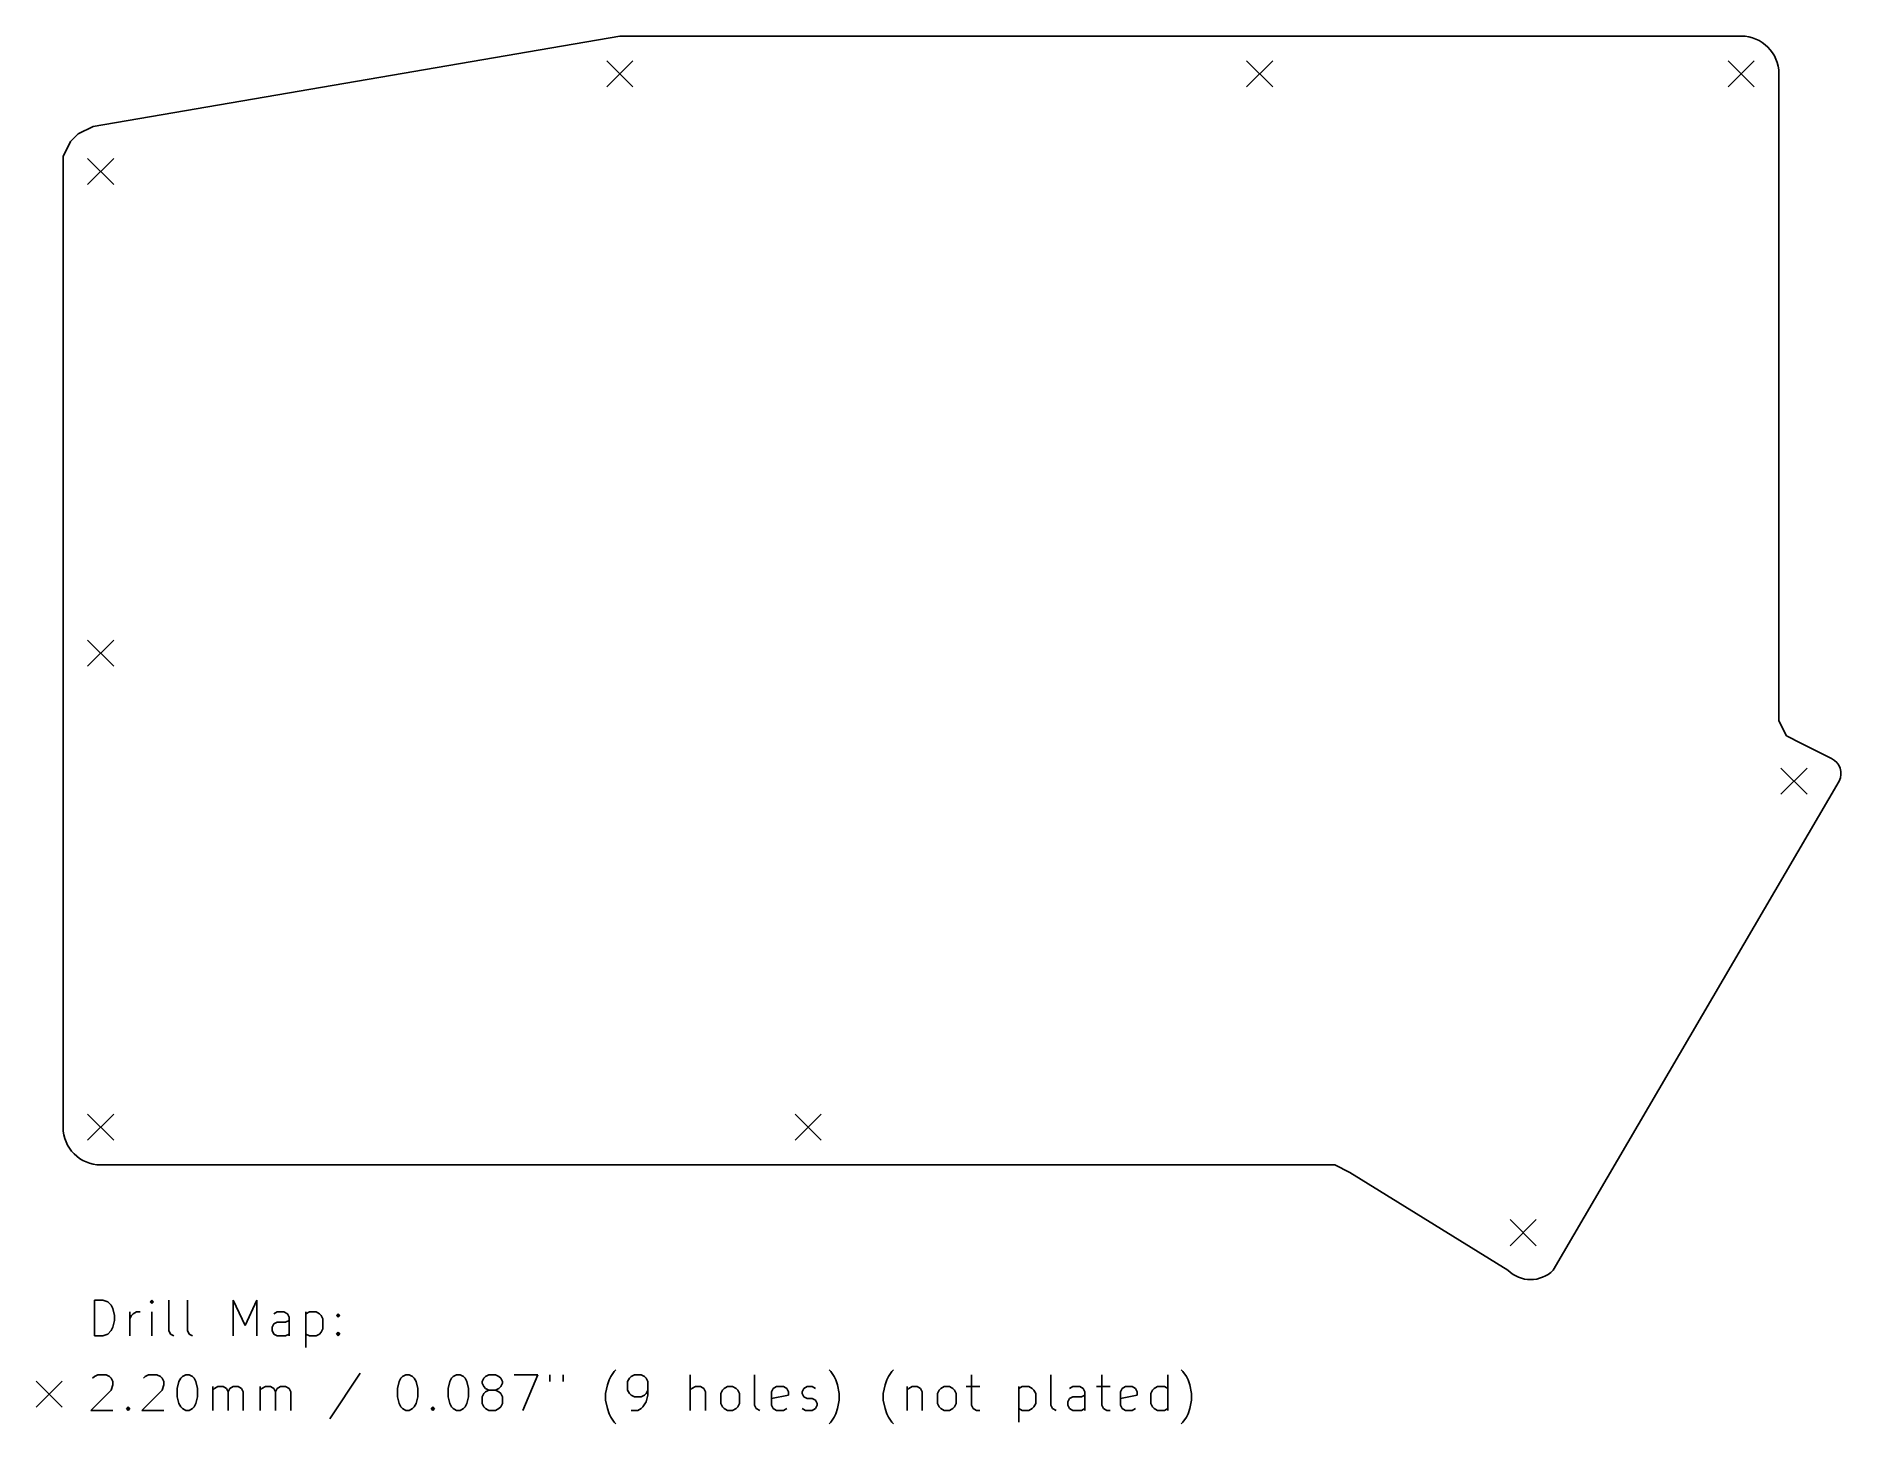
# Model space of a CAD drawing. Extents: x 67 to 219, y -158 to -41.
import ezdxf

# ---------------------------------------------------------------- set-up
doc = ezdxf.new("R2010")
doc.units = 0
doc.header["$MEASUREMENT"] = 0
doc.layers.add('BLACK', color=7, linetype='CONTINUOUS')

msp = doc.modelspace()

# ---------------------------------------------------------------- linework, layer by layer
at = {"layer": 'Black'}
for p, q in [((71.755, -48.26), (116.205, -40.64)), ((116.205, -40.64), (210.82, -40.64)), ((115.105, -42.715), (117.305, -44.915)), ((117.305, -42.715), (115.105, -44.915)), ((169.08, -42.715), (171.28, -44.915)), ((171.28, -42.715), (169.08, -44.915)), ((209.72, -42.715), (211.92, -44.915)), ((211.92, -42.715), (209.72, -44.915)), ((213.995, -45.085), (213.995, -43.815)), ((213.995, -45.085), (213.995, -95.25)), ((70.485, -48.895), (71.755, -48.26)), ((69.215, -50.8), (69.85, -49.53)), ((69.85, -49.53), (70.485, -48.895)), ((69.215, -60.96), (69.215, -50.8)), ((71.29, -50.97), (73.49, -53.17)), ((73.49, -50.97), (71.29, -53.17)), ((69.215, -84.455), (69.215, -60.96)), ((69.215, -131.445), (69.215, -84.455)), ((71.29, -91.61), (73.49, -93.81)), ((73.49, -91.61), (71.29, -93.81)), ((213.995, -98.425), (213.995, -95.25)), ((214.63, -99.695), (213.995, -98.425)), ((215.9, -100.33), (214.63, -99.695)), ((215.9, -100.33), (218.44, -101.6)), ((219.075, -103.505), (194.945, -144.78)), ((214.165, -102.405), (216.365, -104.605)), ((216.365, -102.405), (214.165, -104.605)), ((69.215, -131.445), (69.215, -132.715)), ((71.29, -131.615), (73.49, -133.815)), ((73.49, -131.615), (71.29, -133.815)), ((130.98, -131.615), (133.18, -133.815)), ((133.18, -131.615), (130.98, -133.815)), ((72.39, -135.89), (73.66, -135.89)), ((73.66, -135.89), (101.6, -135.89)), ((101.6, -135.89), (172.085, -135.89)), ((172.085, -135.89), (175.895, -135.89)), ((176.53, -135.89), (175.895, -135.89)), ((177.8, -136.525), (176.53, -135.89)), ((177.8, -136.525), (191.135, -144.78)), ((191.305, -140.505), (193.505, -142.705)), ((193.505, -140.505), (191.305, -142.705)), ((71.8543, -150.301), (71.8543, -147.301)), ((71.8543, -147.301), (72.5686, -147.301)), ((72.5686, -147.301), (72.9971, -147.444)), ((72.9971, -147.444), (73.2829, -147.73)), ((76.7114, -147.301), (76.5686, -147.444)), ((76.5686, -147.444), (76.7114, -147.587)), ((76.8543, -147.444), (76.7114, -147.301)), ((76.7114, -147.301), (76.7114, -147.587)), ((76.7114, -147.587), (76.8543, -147.444)), ((78.14, -149.873), (78.14, -147.301)), ((79.7114, -149.873), (79.7114, -147.301)), ((83.5686, -150.301), (83.5686, -147.301)), ((83.5686, -147.301), (84.5686, -149.444)), ((84.5686, -149.444), (85.5686, -147.301)), ((85.5686, -147.301), (85.5686, -150.301)), ((73.2829, -147.73), (73.4257, -148.016)), ((73.4257, -148.016), (73.5686, -148.587)), ((73.5686, -149.016), (73.4257, -149.587)), ((73.5686, -148.587), (73.5686, -149.016)), ((74.8543, -150.301), (74.8543, -148.301)), ((74.8543, -148.873), (74.9971, -148.587)), ((74.9971, -148.587), (75.14, -148.444)), ((75.14, -148.444), (75.4257, -148.301)), ((75.4257, -148.301), (75.7114, -148.301)), ((76.7114, -150.301), (76.7114, -148.301)), ((87.2829, -148.301), (86.9971, -148.444)), ((86.9971, -149.301), (87.2829, -149.158)), ((87.8543, -148.301), (87.2829, -148.301)), ((87.2829, -149.158), (87.9971, -149.158)), ((88.14, -148.444), (87.8543, -148.301)), ((87.9971, -149.158), (88.2829, -149.016)), ((88.2829, -148.73), (88.14, -148.444)), ((88.2829, -150.301), (88.2829, -148.73)), ((89.7114, -148.301), (89.7114, -151.301)), ((89.7114, -148.444), (89.9971, -148.301)), ((89.9971, -148.301), (90.5686, -148.301)), ((90.5686, -148.301), (90.8543, -148.444)), ((90.8543, -148.444), (90.9971, -148.587)), ((90.9971, -148.587), (91.14, -148.873)), ((91.14, -148.873), (91.14, -149.73)), ((92.2829, -148.587), (92.4257, -148.444)), ((92.4257, -148.73), (92.2829, -148.587)), ((92.4257, -148.444), (92.5686, -148.587)), ((92.4257, -148.444), (92.4257, -148.73)), ((92.5686, -148.587), (92.4257, -148.73)), ((72.5686, -150.301), (71.8543, -150.301)), ((72.9971, -150.158), (72.5686, -150.301)), ((73.2829, -149.873), (72.9971, -150.158)), ((73.4257, -149.587), (73.2829, -149.873)), ((78.2829, -150.158), (78.14, -149.873)), ((78.5686, -150.301), (78.2829, -150.158)), ((79.8543, -150.158), (79.7114, -149.873)), ((80.14, -150.301), (79.8543, -150.158)), ((86.8543, -149.587), (86.9971, -149.301)), ((86.8543, -149.873), (86.8543, -149.587)), ((86.9971, -150.158), (86.8543, -149.873)), ((87.2829, -150.301), (86.9971, -150.158)), ((87.9971, -150.301), (87.2829, -150.301)), ((88.2829, -150.158), (87.9971, -150.301)), ((89.9971, -150.301), (89.7114, -150.158)), ((90.5686, -150.301), (89.9971, -150.301)), ((90.8543, -150.158), (90.5686, -150.301)), ((90.9971, -150.016), (90.8543, -150.158)), ((91.14, -149.73), (90.9971, -150.016)), ((92.2829, -150.158), (92.4257, -150.016)), ((92.4257, -150.301), (92.2829, -150.158)), ((92.4257, -150.016), (92.5686, -150.158)), ((92.4257, -150.016), (92.4257, -150.301)), ((92.5686, -150.158), (92.4257, -150.301)), ((71.7114, -153.887), (71.8543, -153.744)), ((71.8543, -153.744), (72.14, -153.601)), ((72.14, -153.601), (72.8543, -153.601)), ((72.8543, -153.601), (73.14, -153.744)), ((73.14, -153.744), (73.2829, -153.887)), ((75.9971, -153.887), (76.14, -153.744)), ((76.14, -153.744), (76.4257, -153.601)), ((76.4257, -153.601), (77.14, -153.601)), ((77.14, -153.601), (77.4257, -153.744)), ((77.4257, -153.744), (77.5686, -153.887)), ((79.14, -153.887), (79.2829, -153.744)), ((79.2829, -153.744), (79.5686, -153.601)), ((79.5686, -153.601), (79.8543, -153.601)), ((79.8543, -153.601), (80.14, -153.744)), ((80.14, -153.744), (80.2829, -153.887)), ((94.2829, -153.458), (91.7114, -157.316)), ((97.7114, -153.887), (97.8543, -153.744)), ((97.8543, -153.744), (98.14, -153.601)), ((98.14, -153.601), (98.4257, -153.601)), ((98.4257, -153.601), (98.7114, -153.744)), ((98.7114, -153.744), (98.8543, -153.887)), ((101.997, -153.887), (102.14, -153.744)), ((102.14, -153.744), (102.426, -153.601)), ((102.426, -153.601), (102.711, -153.601)), ((102.711, -153.601), (102.997, -153.744)), ((102.997, -153.744), (103.14, -153.887)), ((104.711, -153.887), (104.854, -153.744)), ((104.854, -153.744), (105.14, -153.601)), ((105.14, -153.601), (105.711, -153.601)), ((105.711, -153.601), (105.997, -153.744)), ((105.997, -153.744), (106.14, -153.887)), ((107.283, -153.601), (109.283, -153.601)), ((109.283, -153.601), (107.997, -156.601)), ((110.283, -153.601), (110.283, -154.173)), ((111.426, -153.601), (111.426, -154.173)), ((115.283, -154.03), (115.426, -153.744)), ((115.426, -153.744), (115.711, -153.316)), ((115.711, -153.316), (115.854, -153.173)), ((117.14, -153.744), (116.997, -153.887)), ((117.426, -153.601), (117.14, -153.744)), ((117.997, -153.601), (117.426, -153.601)), ((118.283, -153.744), (117.997, -153.601)), ((118.426, -153.887), (118.283, -153.744)), ((122.14, -156.601), (122.14, -153.601)), ((127.569, -156.173), (127.569, -153.601)), ((133.997, -153.316), (133.854, -153.173)), ((134.283, -153.744), (133.997, -153.316)), ((134.426, -154.03), (134.283, -153.744)), ((138.711, -154.03), (138.854, -153.744)), ((138.854, -153.744), (139.14, -153.316)), ((139.14, -153.316), (139.283, -153.173)), ((145.854, -153.601), (145.854, -156.173)), ((152.569, -156.173), (152.569, -153.601)), ((156.854, -153.601), (156.854, -156.173)), ((162.426, -156.601), (162.426, -153.601)), ((163.711, -153.316), (163.569, -153.173)), ((163.997, -153.744), (163.711, -153.316)), ((164.14, -154.03), (163.997, -153.744)), ((66.94, -154.144), (69.14, -156.344)), ((69.14, -154.144), (66.94, -156.344)), ((73.2829, -154.887), (71.5686, -156.601)), ((73.2829, -153.887), (73.4257, -154.173)), ((73.4257, -154.458), (73.2829, -154.887)), ((73.4257, -154.173), (73.4257, -154.458)), ((77.5686, -154.887), (75.8543, -156.601)), ((77.5686, -153.887), (77.7114, -154.173)), ((77.7114, -154.458), (77.5686, -154.887)), ((77.7114, -154.173), (77.7114, -154.458)), ((78.8543, -154.744), (78.9971, -154.173)), ((78.8543, -155.458), (78.8543, -154.744)), ((78.9971, -154.173), (79.14, -153.887)), ((80.2829, -153.887), (80.4257, -154.173)), ((80.4257, -154.173), (80.5686, -154.744)), ((80.5686, -154.744), (80.5686, -155.458)), ((81.8543, -156.601), (81.8543, -154.601)), ((81.8543, -154.887), (81.9971, -154.744)), ((81.9971, -154.744), (82.2829, -154.601)), ((82.2829, -154.601), (82.7114, -154.601)), ((82.7114, -154.601), (82.9971, -154.744)), ((82.9971, -154.744), (83.14, -155.03)), ((83.14, -155.03), (83.2829, -154.744)), ((83.14, -155.03), (83.14, -156.601)), ((83.2829, -154.744), (83.5686, -154.601)), ((83.5686, -154.601), (83.9971, -154.601)), ((83.9971, -154.601), (84.2829, -154.744)), ((84.2829, -154.744), (84.4257, -155.03)), ((84.4257, -155.03), (84.4257, -156.601)), ((85.8543, -156.601), (85.8543, -154.601)), ((85.8543, -154.887), (85.9971, -154.744)), ((85.9971, -154.744), (86.2829, -154.601)), ((86.2829, -154.601), (86.7114, -154.601)), ((86.7114, -154.601), (86.9971, -154.744)), ((86.9971, -154.744), (87.14, -155.03)), ((87.14, -155.03), (87.2829, -154.744)), ((87.14, -155.03), (87.14, -156.601)), ((87.2829, -154.744), (87.5686, -154.601)), ((87.5686, -154.601), (87.9971, -154.601)), ((87.9971, -154.601), (88.2829, -154.744)), ((88.2829, -154.744), (88.4257, -155.03)), ((88.4257, -155.03), (88.4257, -156.601)), ((97.4257, -154.744), (97.5686, -154.173)), ((97.4257, -155.458), (97.4257, -154.744)), ((97.5686, -154.173), (97.7114, -153.887)), ((98.8543, -153.887), (98.9971, -154.173)), ((98.9971, -154.173), (99.14, -154.744)), ((99.14, -154.744), (99.14, -155.458)), ((101.711, -154.744), (101.854, -154.173)), ((101.711, -155.458), (101.711, -154.744)), ((101.854, -154.173), (101.997, -153.887)), ((103.14, -153.887), (103.283, -154.173)), ((103.283, -154.173), (103.426, -154.744)), ((103.426, -154.744), (103.426, -155.458)), ((104.569, -154.173), (104.711, -153.887)), ((104.569, -154.316), (104.569, -154.173)), ((104.711, -154.601), (104.569, -154.316)), ((104.711, -155.173), (104.569, -155.458)), ((104.854, -154.744), (104.711, -154.601)), ((104.854, -155.03), (104.711, -155.173)), ((105.14, -154.887), (104.854, -154.744)), ((105.14, -154.887), (104.854, -155.03)), ((105.711, -154.887), (105.14, -154.887)), ((105.997, -154.744), (105.711, -154.887)), ((105.997, -155.03), (105.711, -154.887)), ((106.14, -154.601), (105.997, -154.744)), ((106.14, -155.173), (105.997, -155.03)), ((106.14, -153.887), (106.283, -154.173)), ((106.283, -154.316), (106.14, -154.601)), ((106.283, -155.458), (106.14, -155.173)), ((106.283, -154.173), (106.283, -154.316)), ((114.997, -155.173), (115.14, -154.458)), ((114.997, -155.744), (114.997, -155.173)), ((115.14, -154.458), (115.283, -154.03)), ((116.997, -153.887), (116.854, -154.173)), ((116.854, -154.173), (116.854, -154.887)), ((116.854, -154.887), (116.997, -155.173)), ((116.997, -155.173), (117.14, -155.316)), ((117.14, -155.316), (117.426, -155.458)), ((117.997, -155.458), (118.283, -155.316)), ((118.283, -155.316), (118.426, -155.173)), ((118.569, -154.173), (118.426, -153.887)), ((118.426, -155.173), (118.569, -154.887)), ((118.426, -155.887), (118.569, -155.316)), ((118.569, -155.316), (118.569, -154.173)), ((122.283, -154.744), (122.14, -154.887)), ((122.569, -154.601), (122.283, -154.744)), ((122.997, -154.601), (122.569, -154.601)), ((123.283, -154.744), (122.997, -154.601)), ((123.426, -155.03), (123.283, -154.744)), ((123.426, -156.601), (123.426, -155.03)), ((124.711, -155.173), (124.854, -154.887)), ((124.711, -156.03), (124.711, -155.173)), ((124.854, -154.887), (124.997, -154.744)), ((124.997, -154.744), (125.283, -154.601)), ((125.283, -154.601), (125.711, -154.601)), ((125.711, -154.601), (125.997, -154.744)), ((125.997, -154.744), (126.14, -154.887)), ((126.14, -154.887), (126.283, -155.173)), ((126.283, -155.173), (126.283, -156.03)), ((128.997, -155.03), (129.14, -154.744)), ((128.997, -156.173), (128.997, -155.03)), ((130.426, -155.316), (128.997, -155.601)), ((129.14, -154.744), (129.426, -154.601)), ((129.426, -154.601), (129.997, -154.601)), ((129.997, -154.601), (130.283, -154.744)), ((130.283, -154.744), (130.426, -155.03)), ((130.426, -155.03), (130.426, -155.316)), ((131.569, -155.03), (131.711, -154.744)), ((131.569, -155.173), (131.569, -155.03)), ((131.711, -155.458), (131.569, -155.173)), ((131.711, -154.744), (131.997, -154.601)), ((131.997, -154.601), (132.426, -154.601)), ((132.426, -154.601), (132.711, -154.744)), ((134.569, -154.458), (134.426, -154.03)), ((134.711, -155.173), (134.569, -154.458)), ((134.711, -155.744), (134.711, -155.173)), ((138.426, -155.173), (138.569, -154.458)), ((138.426, -155.744), (138.426, -155.173)), ((138.569, -154.458), (138.711, -154.03)), ((140.426, -154.601), (140.426, -156.601)), ((140.426, -154.887), (140.569, -154.744)), ((140.569, -154.744), (140.854, -154.601)), ((140.854, -154.601), (141.283, -154.601)), ((141.283, -154.601), (141.569, -154.744)), ((141.569, -154.744), (141.711, -155.03)), ((141.711, -155.03), (141.711, -156.601)), ((142.997, -155.173), (143.14, -154.887)), ((142.997, -156.03), (142.997, -155.173)), ((143.14, -154.887), (143.283, -154.744)), ((143.283, -154.744), (143.569, -154.601)), ((143.569, -154.601), (143.997, -154.601)), ((143.997, -154.601), (144.283, -154.744)), ((144.283, -154.744), (144.426, -154.887)), ((144.426, -154.887), (144.569, -155.173)), ((144.569, -155.173), (144.569, -156.03)), ((145.426, -154.601), (146.569, -154.601)), ((149.854, -154.601), (149.854, -157.601)), ((149.854, -154.744), (150.14, -154.601)), ((150.14, -154.601), (150.711, -154.601)), ((150.711, -154.601), (150.997, -154.744)), ((150.997, -154.744), (151.14, -154.887)), ((151.14, -154.887), (151.283, -155.173)), ((151.283, -155.173), (151.283, -156.03)), ((154.426, -154.601), (154.14, -154.744)), ((154.997, -154.601), (154.426, -154.601)), ((155.283, -154.744), (154.997, -154.601)), ((155.14, -155.458), (155.426, -155.316)), ((155.426, -155.03), (155.283, -154.744)), ((155.426, -156.601), (155.426, -155.03)), ((156.426, -154.601), (157.569, -154.601)), ((158.426, -155.03), (158.569, -154.744)), ((158.426, -156.173), (158.426, -155.03)), ((159.854, -155.316), (158.426, -155.601)), ((158.569, -154.744), (158.854, -154.601)), ((158.854, -154.601), (159.426, -154.601)), ((159.426, -154.601), (159.711, -154.744)), ((159.711, -154.744), (159.854, -155.03)), ((159.854, -155.03), (159.854, -155.316)), ((160.997, -155.173), (161.14, -154.887)), ((160.997, -156.03), (160.997, -155.173)), ((161.14, -154.887), (161.283, -154.744)), ((161.283, -154.744), (161.569, -154.601)), ((161.569, -154.601), (162.14, -154.601)), ((162.14, -154.601), (162.426, -154.744)), ((164.283, -154.458), (164.14, -154.03)), ((164.426, -155.173), (164.283, -154.458)), ((164.426, -155.744), (164.426, -155.173)), ((71.5686, -156.601), (73.4257, -156.601)), ((74.5686, -156.458), (74.7114, -156.316)), ((74.7114, -156.601), (74.5686, -156.458)), ((74.7114, -156.316), (74.8543, -156.458)), ((74.7114, -156.316), (74.7114, -156.601)), ((74.8543, -156.458), (74.7114, -156.601)), ((75.8543, -156.601), (77.7114, -156.601)), ((78.9971, -156.03), (78.8543, -155.458)), ((79.14, -156.316), (78.9971, -156.03)), ((79.2829, -156.458), (79.14, -156.316)), ((79.5686, -156.601), (79.2829, -156.458)), ((79.8543, -156.601), (79.5686, -156.601)), ((80.14, -156.458), (79.8543, -156.601)), ((80.2829, -156.316), (80.14, -156.458)), ((80.4257, -156.03), (80.2829, -156.316)), ((80.5686, -155.458), (80.4257, -156.03)), ((97.5686, -156.03), (97.4257, -155.458)), ((97.7114, -156.316), (97.5686, -156.03)), ((97.8543, -156.458), (97.7114, -156.316)), ((98.14, -156.601), (97.8543, -156.458)), ((98.4257, -156.601), (98.14, -156.601)), ((98.7114, -156.458), (98.4257, -156.601)), ((98.8543, -156.316), (98.7114, -156.458)), ((98.9971, -156.03), (98.8543, -156.316)), ((99.14, -155.458), (98.9971, -156.03)), ((100.283, -156.458), (100.426, -156.316)), ((100.426, -156.601), (100.283, -156.458)), ((100.426, -156.316), (100.569, -156.458)), ((100.426, -156.316), (100.426, -156.601)), ((100.569, -156.458), (100.426, -156.601)), ((101.854, -156.03), (101.711, -155.458)), ((101.997, -156.316), (101.854, -156.03)), ((102.14, -156.458), (101.997, -156.316)), ((102.426, -156.601), (102.14, -156.458)), ((102.711, -156.601), (102.426, -156.601)), ((102.997, -156.458), (102.711, -156.601)), ((103.14, -156.316), (102.997, -156.458)), ((103.283, -156.03), (103.14, -156.316)), ((103.426, -155.458), (103.283, -156.03)), ((104.569, -155.458), (104.569, -156.03)), ((104.569, -156.03), (104.711, -156.316)), ((104.711, -156.316), (104.854, -156.458)), ((104.854, -156.458), (105.14, -156.601)), ((105.14, -156.601), (105.711, -156.601)), ((105.711, -156.601), (105.997, -156.458)), ((105.997, -156.458), (106.14, -156.316)), ((106.14, -156.316), (106.283, -156.03)), ((106.283, -156.03), (106.283, -155.458)), ((115.14, -156.458), (114.997, -155.744)), ((115.283, -156.887), (115.14, -156.458)), ((117.14, -156.601), (117.711, -156.601)), ((117.426, -155.458), (117.997, -155.458)), ((117.711, -156.601), (117.997, -156.458)), ((117.997, -156.458), (118.14, -156.316)), ((118.14, -156.316), (118.426, -155.887)), ((124.854, -156.316), (124.711, -156.03)), ((124.997, -156.458), (124.854, -156.316)), ((125.283, -156.601), (124.997, -156.458)), ((125.711, -156.601), (125.283, -156.601)), ((125.997, -156.458), (125.711, -156.601)), ((126.14, -156.316), (125.997, -156.458)), ((126.283, -156.03), (126.14, -156.316)), ((127.711, -156.458), (127.569, -156.173)), ((127.997, -156.601), (127.711, -156.458)), ((129.14, -156.458), (128.997, -156.173)), ((129.426, -156.601), (129.14, -156.458)), ((129.997, -156.601), (129.426, -156.601)), ((130.283, -156.458), (129.997, -156.601)), ((131.569, -156.458), (131.854, -156.601)), ((131.997, -155.601), (131.711, -155.458)), ((131.854, -156.601), (132.426, -156.601)), ((132.426, -155.601), (131.997, -155.601)), ((132.711, -155.744), (132.426, -155.601)), ((132.426, -156.601), (132.711, -156.458)), ((132.854, -156.03), (132.711, -155.744)), ((132.711, -156.458), (132.854, -156.173)), ((132.854, -156.173), (132.854, -156.03)), ((134.426, -156.887), (134.569, -156.458)), ((134.569, -156.458), (134.711, -155.744)), ((138.569, -156.458), (138.426, -155.744)), ((138.711, -156.887), (138.569, -156.458)), ((143.14, -156.316), (142.997, -156.03)), ((143.283, -156.458), (143.14, -156.316)), ((143.569, -156.601), (143.283, -156.458)), ((143.997, -156.601), (143.569, -156.601)), ((144.283, -156.458), (143.997, -156.601)), ((144.426, -156.316), (144.283, -156.458)), ((144.569, -156.03), (144.426, -156.316)), ((145.854, -156.173), (145.997, -156.458)), ((145.997, -156.458), (146.283, -156.601)), ((146.283, -156.601), (146.569, -156.601)), ((150.14, -156.601), (149.854, -156.458)), ((150.711, -156.601), (150.14, -156.601)), ((150.997, -156.458), (150.711, -156.601)), ((151.14, -156.316), (150.997, -156.458)), ((151.283, -156.03), (151.14, -156.316)), ((152.711, -156.458), (152.569, -156.173)), ((152.997, -156.601), (152.711, -156.458)), ((153.997, -155.887), (154.14, -155.601)), ((153.997, -156.173), (153.997, -155.887)), ((154.14, -156.458), (153.997, -156.173)), ((154.14, -155.601), (154.426, -155.458)), ((154.426, -156.601), (154.14, -156.458)), ((154.426, -155.458), (155.14, -155.458)), ((155.14, -156.601), (154.426, -156.601)), ((155.426, -156.458), (155.14, -156.601)), ((156.854, -156.173), (156.997, -156.458)), ((156.997, -156.458), (157.283, -156.601)), ((157.283, -156.601), (157.569, -156.601)), ((158.569, -156.458), (158.426, -156.173)), ((158.854, -156.601), (158.569, -156.458)), ((159.426, -156.601), (158.854, -156.601)), ((159.711, -156.458), (159.426, -156.601)), ((161.14, -156.316), (160.997, -156.03)), ((161.283, -156.458), (161.14, -156.316)), ((161.569, -156.601), (161.283, -156.458)), ((162.14, -156.601), (161.569, -156.601)), ((162.426, -156.458), (162.14, -156.601)), ((164.14, -156.887), (164.283, -156.458)), ((164.283, -156.458), (164.426, -155.744)), ((115.426, -157.173), (115.283, -156.887)), ((115.711, -157.601), (115.426, -157.173)), ((115.854, -157.744), (115.711, -157.601)), ((133.854, -157.744), (133.997, -157.601)), ((133.997, -157.601), (134.283, -157.173)), ((134.283, -157.173), (134.426, -156.887)), ((138.854, -157.173), (138.711, -156.887)), ((139.14, -157.601), (138.854, -157.173)), ((139.283, -157.744), (139.14, -157.601)), ((163.569, -157.744), (163.711, -157.601)), ((163.711, -157.601), (163.997, -157.173)), ((163.997, -157.173), (164.14, -156.887))]:
    msp.add_line(p, q, dxfattribs=at)
for centre, radius, start, end in [((210.82, -43.815), 3.175, 0, 90), ((217.805, -102.87), 1.4199, -26.5651, 63.4349), ((72.39, -132.715), 3.175, -180, -90), ((193.04, -142.875), 2.6941, -135, -45)]:
    msp.add_arc(centre, radius, start, end, dxfattribs=at)

doc.saveas('drawing.dxf')
